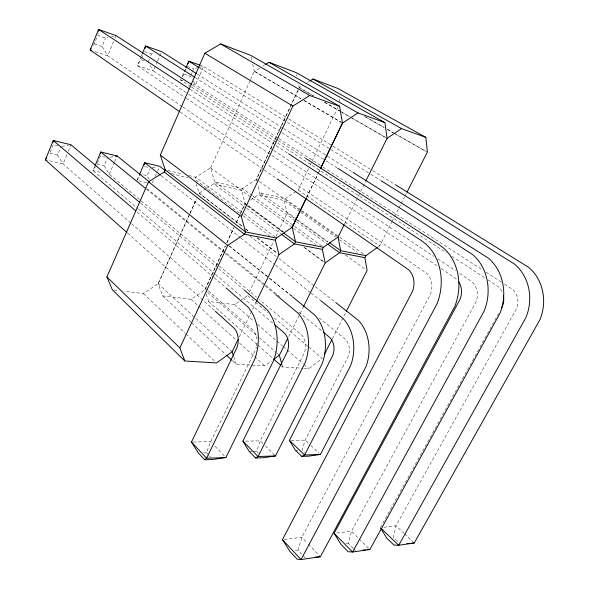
<?xml version="1.0" encoding="UTF-8"?>
<svg xmlns="http://www.w3.org/2000/svg" width="589" height="589" viewBox="0 0 589 589"><rect width="100%" height="100%" fill="white"/><g stroke="black" fill="none" stroke-linecap="round" stroke-linejoin="round"><path stroke-width="0.44" stroke-dasharray="2.94 2.21" d="M97.929 34.582L98.135 32.874M353.106 548.278L348.32 543.478L351.442 531.226L475.993 301.84A17.007 14.703 -81.2 0 0 471.988 281.756L458.566 272.678M305.271 557.967L298.063 550.295L301.848 537.286L430.404 294.338A18.031 15.005 -80.9 0 0 426.451 273.082L267.237 164.449M258.505 453.265L256.598 451.343L260.25 440.881L304.344 352.936A14.939 11.176 -85.9 0 0 301.759 335.119L259.462 299.61M208.727 455.179L206.422 452.727L210.7 441.706L255.795 349.137A15.719 11.235 -85.2 0 0 256.399 347.193M50.161 152.33L53.268 144.717L58.444 145.954M93.437 45.257L97.818 35.436L105.512 38.094L108.14 37.468M130.876 223.128L63.082 163.852L57.589 154.981L61.035 146.573M182.148 106.506L107.699 55.815L102.066 46.487L105.512 38.094M66.844 154.723L63.082 163.852L46.259 160.068M68.214 151.402L70.952 144.769M113.603 41.495L107.699 55.815L94.343 51.398M114.995 38.123L116.033 35.598L111.652 36.636M94.777 166.363L92.996 170.582L137.797 208.58M141.065 56.603L137.281 65.593L185.388 97.722M141.412 55.786L142.104 54.151M97.295 163.278L99.004 159.229M99.35 158.419L100.373 155.989L104.842 157.064M141.677 58.009L142.7 55.587M218.578 265.477L109.311 174.248L104.12 165.752L107.529 157.705M148.067 62.014L149.429 58.804M150.784 55.602L151.469 53.997L154.848 53.201M109.311 174.248L114.266 162.623M114.619 161.791L117.101 155.982M157.322 61.69L153.39 70.923L187.898 93.739M157.683 60.851L161.614 51.618M146.676 182.656L136.92 180.462L139.026 175.61M190.645 86.45L180.624 79.935L181.692 77.483M182.045 76.673L185.587 68.508M182.686 76.29L186.271 68.699M149.311 179.402L147.073 175.691L150.107 168.748M191.116 74.774L192.117 72.476M192.456 71.711L193.796 68.641L198.25 67.61M152.367 183.017L153.464 180.514M155.297 176.339L157.123 172.172M157.491 171.333L158.956 167.998M189.606 214.153L158.117 283.729L143.422 293.55L123.881 291.172M189.989 213.314L196.439 199.067M158.147 283.788L189.761 213.94M190.137 213.108L196.535 198.972M210.648 167.872L250.251 80.391M250.553 79.589L254.396 71.225L300.824 98.518M226.898 242.609L233.862 227.671M236.189 222.686L245.164 203.551L283.353 231.86M226.949 242.609L233.921 227.648M236.248 222.664L239.738 215.184M240.121 214.352L245.164 203.551M283.28 231.911L245.09 203.595L241.556 190.438L242.499 188.48L256.406 179.417L299.205 87.651L303.048 85.25M256.856 181.176L256.406 179.417L299.278 87.606L313.517 95.823M240.422 300.611L247.623 295.582L248.83 293.16M249.221 292.335L273.752 241.137M276.123 236.182L287.137 213.108L295.413 218.961M308.526 168.616L298.24 190.092L296.775 190.998M310.108 165.31L311.691 162.004M312.089 161.18L337.814 107.485M239.281 336.989L255.972 302.371M306.552 197.521L318.516 172.71M318.921 171.878L320.114 169.396M306.589 197.558L317.773 174.373M318.17 173.541L320.166 169.404M288.698 336.496L303.475 306.626M344.609 223.923L365.445 181.935M332.262 338.911L345.949 312.008M298.225 190.026L379.633 245.907L391.67 222.252M392.09 221.435L394.159 217.356M394.578 216.538L398.731 208.381M399.143 207.571L400.8 204.302M401.219 203.492L404.54 196.962M404.952 196.144L406.616 192.883M380.376 527.7L498.64 313.37M136.92 180.462L140.454 174.16L147.073 175.691M96.073 165.531L92.996 170.582L101.588 172.511M304.189 368.324L308.695 368.596L322.308 358.465L309.041 347.252M232.751 361.005L236.115 364.142L264.822 365.902L271.36 361.109M378.182 246.872L379.633 245.907M206.202 294.044L208.668 301.48L234.658 304.638L239.701 301.112M232.125 351.832L158.117 283.729L162.689 295.892L191.05 299.337L204.832 289.913L225.351 245.922L204.832 289.913L206.923 291.783M296.046 191.484L285.157 198.758L284.237 200.628L287.137 213.108M250.428 200.083L258.814 194.561L259.749 192.632L257.746 184.703M196.152 183.628L199.097 193.199L206.032 188.745M206.798 188.252L213.733 183.797L214.698 181.78L210.634 167.799L195.776 177.223L194.812 179.277L242.41 215.294M307.657 82.372L309.196 81.415M252.674 64.172L254.323 71.269L259.764 67.978M262.878 66.093L264.432 65.151M199.141 67.404L203.588 66.373L288.168 118.558M61.933 146.411L68.25 145.262M110.136 157.234L114.487 156.453M152.124 167.674L157.167 166.775M295.347 550.663L298.063 550.295M345.89 543.809L348.32 543.478M284.229 539.436L301.848 537.286L307.156 542.837M336.842 533.008L351.442 531.226L358.605 538.317M383.844 527.273L395.97 525.793L403.811 533.178M203.728 452.801L206.422 452.727M249.28 451.549L252.026 451.476M252.939 451.446L256.598 451.343M295.406 450.283L297.894 450.21M193.302 442L210.7 441.706L211.937 443.009M245.613 441.124L260.25 440.881L263.99 444.577M291.15 440.366L305.183 440.13L309.542 444.239M281.218 365.784L282.587 366.991L303.291 368.265M114.111 289.987L118.551 290.524M49.815 153.177L57.589 154.981M96.957 164.088L104.12 165.752M144.651 166.591L148.789 167.578M171.222 173.652L187.825 177.613M241.556 190.438L213.733 183.797L246.011 207.858M167.836 170.493L182.678 174.064M188.797 175.537L195.776 177.223L243.463 213.144M180.624 79.935L183.105 80.752M193.008 84.028L195.489 84.845L278.155 138.15M94.373 43.895L102.066 46.487M144.143 60.689L140.999 59.629L137.281 65.593L153.39 70.923L149.842 64.981M183.923 74.111L190.446 76.312L192.279 79.412M144.401 51.552L151.469 53.997M187.28 66.38L193.796 68.641M199.487 64.93L203.588 66.373L195.489 84.845L192.736 80.192M364.179 116.173L384.175 127.541L364.112 116.217M387.378 129.359L392.973 132.547M393.776 132.996L426.569 151.645M387.312 129.403L394.505 133.497M395.307 133.953L427.297 152.146M324.598 102.221L339.625 110.894M340.42 111.35L349.91 116.836M350.705 117.292L385.515 137.384M313.451 95.867L299.205 87.651L298.682 85M324.524 102.265L341.134 111.858M341.929 112.315L351.419 117.793M352.215 118.249L387.025 138.349M303.976 100.366L340.957 122.107M254.323 71.269L300.751 98.562M303.895 100.417L342.452 123.086M288.949 119.044L332.019 145.616M332.807 146.101L371.961 170.258M372.741 170.744L394.674 184.276M199.715 67.963L286.431 121.879M287.211 122.365L370.017 173.843M370.798 174.329L380.17 180.153M197.403 74.192L282.992 128.174M283.773 128.66L353.017 172.334M195.158 77.542L281.203 132.289M281.976 132.783L325.386 160.407M326.166 160.9L337.018 167.806M278.928 138.643L322.198 166.54M322.971 167.04L482.133 269.644M485.999 272.14L501.445 282.102M504.537 284.089L512.599 289.486A16.094 14.379 -81.6 0 1 516.627 308.526L395.97 525.793L393.393 537.359L399.209 542.918M192.448 85.059L277.353 140.013M278.126 140.513L305.912 158.5M191.41 86.951L276.933 142.56M277.706 143.061L446.433 252.784M451.829 256.296L484.953 277.839M488.038 279.841L498.404 286.784A16.411 14.497 -81.4 0 1 502.837 293.521M190.114 89.351L275.534 145.225M276.3 145.726L287.844 153.28M188.664 94.24L273.009 150.004M273.775 150.512L434.034 256.451M437.863 258.991L455.503 270.646M186.153 98.23L438.142 266.522M441.198 268.562L456.107 278.73A17.368 14.813 -81.1 0 1 457.079 279.694M182.907 107.029L266.478 163.933M180.256 112.101L263.526 169.492M264.284 170.015L276.396 178.364M300.869 209.824L285.157 198.758L259.749 192.632L296.863 219.263M301.612 210.354L339.006 236.697M339.757 237.22L365.187 255.14M256.406 179.417L258.674 181.073M259.403 181.53L300.618 210.671M301.354 211.127L338.079 237.095M299.911 211.716L284.237 200.628L258.814 194.561L295.862 221.243M300.662 212.246L335.752 237.065M339.485 239.701L357.405 252.379M297.607 219.793L328.036 241.623M296.098 219.542L327.521 242.02M345.375 254.941L366.284 269.961M296.598 221.773L326.983 243.655M252.151 195.489L242.499 188.48L214.698 181.78L246.298 205.237M252.895 196.034L293.727 225.705M294.471 226.242L322.684 246.739M210.634 167.799L292.21 227.369M293.432 228.289L315.667 244.509M304.653 247.652L323.751 261.803M303.843 247.159L323.678 261.855M247.034 205.782L283.044 232.508M246.747 208.403L280.489 233.553M244.199 213.697L275.748 237.463M243.139 215.846L269.504 235.791M199.17 193.148L242.727 226.647L199.097 193.199M245.635 228.885L248.536 231.116M257.253 237.816L277.581 253.454M245.554 228.937L248.462 231.168M257.172 237.868L277.5 253.506M249.883 236.086L276.064 256.34M278.98 258.586L314.622 286.151M315.343 286.718L334.986 301.907M161.29 175.713L240.187 237.522M240.908 238.089L274.923 264.741M275.652 265.308L310.396 292.519M311.117 293.086L319.805 299.889M229.438 246.003L268.871 277.647M269.593 278.222L291.82 296.061M319.061 317.927L345.574 339.382A14.232 11.081 -86.6 0 1 348.254 356.367L305.183 440.13L302.047 450.099L304.601 452.536M228.768 245.62L268.856 277.802M269.571 278.376L291.761 296.193M146.904 188.583L265.3 284.907M266.014 285.488L279.569 296.517M298.822 312.185L321.646 330.753M146.322 189.106L224.542 252.836M225.248 253.417L264.358 285.282M265.072 285.864L275.026 293.977M219.277 266.066L256.642 297.261M140.58 203.146L217.945 268.01M218.644 268.599L243.264 289.236M247.645 295.634L267.877 312.663M274.143 317.891L308.356 346.722M138.496 209.176L214.786 273.892M215.486 274.481L272.884 323.17M137.215 212.099L213.461 277.161M214.16 277.758L225.351 287.314M234.658 304.638L254.028 321.373M257.489 324.362L276.175 340.501M276.867 341.097L282.403 345.883M283.095 346.479L286.548 349.468M287.241 350.065L303.158 363.818M303.85 364.414L308.695 368.596M131.568 223.732L207.659 290.267M208.351 290.87L253.351 330.407A15.719 11.235 -85.2 0 1 256.9 338.992M207.593 292.335L258.667 337.158M259.344 337.703L275.917 352.281M276.587 352.826L279.37 355.307M208.668 301.48L257.268 344.55M257.953 345.154L273.009 358.502M127.599 233.119L214.624 310.639M191.05 299.337L197.882 305.5M198.567 306.118L236.137 340.015M239.546 343.1L253.896 356.043M254.581 356.654L264.822 365.902M162.689 295.892L190.983 322.19M191.653 322.816L226.014 354.747M310.823 445.446L319.128 453.265M404.459 533.796L412.941 541.777M143.422 293.55L185.292 333.286M185.962 333.919L215.206 361.675M265.256 445.829L274.849 455.312M359.231 538.935L368.648 548.249M353.702 548.882L355.491 550.686M215.037 446.248L224.659 456.32M308.415 544.162L319.783 556.06M209.309 455.79L210.457 457.02M233.708 356.713L236.115 364.142M282.124 365.313L282.587 366.991M251.024 57.081L251.849 60.623M296.576 74.398L296.93 76.165M339.529 99.033L340.118 102.574M257.04 343.107A15.719 11.235 -85.2 0 1 256.561 346.531"/><path stroke-width="0.88" d="M53.275 142.17L53.275 140.469L70.952 144.769L139.873 202.557M100.638 153.611L100.815 152.021L117.101 155.982L149.311 181.839M98.341 31.158L98.547 29.45L116.033 35.598L191.675 84.558M145.056 48.364L145.549 45.971L161.614 51.618L196.63 73.699M144.158 164.905L144.644 162.674L159.685 166.326L165.509 170.832M188.024 63.774L188.774 61.168L199.487 64.93M126.915 232.508L45.375 159.869L53.275 140.469L135.816 210.906M95.131 165.516L100.815 152.021L145.616 188.524M142.45 53.334L145.549 45.971L194.385 77.049M139.379 174.8L144.644 162.674L160.569 175.147M185.94 67.691L188.774 61.168L198.935 67.477M233.443 355.889L232.103 351.766L216.538 362.934L184.813 360.983L112.337 289.773L106.911 276.94L148.553 181.773L164.235 171.981L165.222 169.86L160.304 155.025L204.847 53.224L220.698 43.939L250.612 55.307L339.632 106.285L342.452 123.086L320.512 168.572L342.533 123.035M184.813 360.983L179.873 347.915L227.752 245.392L244.42 234.201L245.554 231.919L241.306 216.502L160.304 155.025M241.306 216.502L292.866 106.101L309.696 95.492L339.632 106.285M501.681 307.752L502.424 306.184A16.411 14.497 -81.4 0 0 503.396 295.568M232.125 351.832L238.059 339.419M256.318 301.546L279.031 254.566M292.196 227.295L295.538 241.777L294.426 243.942L278.95 254.625L275.357 240.224L276.477 238.015L292.196 227.295L306.155 198.346M292.21 227.369L306.192 198.39M243.964 289.825L266.626 309.232A42.622 30.466 -85.2 0 1 273.583 360.623L225.859 457.579L212.762 459.472L204.648 459.744L198.324 452.948L191.469 442.03L236.918 347.657A16.021 11.243 -85 0 0 234.532 328.574L215.309 311.25M279.37 355.307L287.888 338.13M303.475 306.626L325.216 262.893M338.079 237.095L344.182 224.689M365.806 181.11L387.098 138.297M292.475 296.768L314.776 315.049A40.501 30.311 -85.9 0 1 322.095 363.899L275.483 455.945L262.966 457.749L255.648 457.999L249.28 451.549L242.874 441.168L287.329 351.604A15.211 11.198 -85.6 0 0 284.796 333.47L274.283 324.355M324.384 354.394L331.85 339.72M346.361 311.198L367.102 270.447L364.871 257.658L365.931 255.663L377.461 247.395M407.028 192.066L427.371 152.095L425.847 137.362L337.755 88.409L313.031 79.014L309.961 80.936M335.715 302.466L358.311 320.313A38.587 30.046 -86.6 0 1 365.887 366.859L320.409 454.472L308.422 456.188L301.782 456.416L295.406 450.283L289.398 440.395L332.844 355.16A14.482 11.117 -86.3 0 0 330.193 337.887L323.788 332.49M322.338 249.375L323.427 247.277L338.064 237.028L340.656 250.678L339.573 252.733L325.143 262.944L322.338 249.375L294.426 243.942L281.225 234.098M305.912 158.5L439.446 244.928L443.546 248.043A48.902 40.707 -80.9 0 1 454.811 306.449L320.416 556.723L301.045 559.55L297.114 559.152L289.906 551.4L282.462 539.649L412.484 291.386A18.436 15.1 -80.8 0 0 408.56 269.681L277.154 178.887M353.017 172.334L488.531 258.24A46.119 39.89 -81.2 0 1 499.899 313.392L369.899 549.485L352.62 552.011L348.202 551.738L341.024 544.464L334.11 533.347L460.097 299.219A17.368 14.813 -81.1 0 0 458.772 281.903M380.84 528.451L386.833 538.25L393.953 545.105L398.731 545.274L414.244 543.006L539.995 319.569A43.638 39.007 -81.6 0 0 528.613 267.325L395.455 184.755M45.375 159.869L46.855 157.638M91.104 48.651L90.169 50.013L179.498 111.579M204.648 459.744L206.577 458.213L254.706 359.349A43.446 30.488 -85 0 0 247.903 306.972L226.051 287.911M273.539 359.511L279.348 355.248L281.895 364.473M425.847 137.362L401.543 128.601L387.025 138.349L384.948 122.615L296.23 72.631L269.092 62.324L265.205 64.68M342.452 123.086L358.046 112.919L384.948 122.615M255.648 457.999L258.092 456.519L275.483 455.945M301.782 456.416L304.638 454.988L320.409 454.472M115.356 156.291L117.101 155.982M406.918 543.618L409.664 543.389M411.497 543.235L414.244 543.006M362.699 550.089L365.401 549.861M367.197 549.714L369.899 549.485M315.071 557.157L320.416 556.723M225.859 457.579L206.577 458.213L191.469 442.03M275.357 240.224L244.42 234.201L164.235 171.981M364.871 257.658L339.573 252.733L327.72 244.192M276.477 238.015L245.554 231.919L165.222 169.86M323.427 247.277L295.538 241.777L283.773 233.053M365.931 255.663L340.656 250.678L329.523 242.69M91.84 50.566L90.169 50.013L98.547 29.45L189.349 88.851M313.031 79.014L401.543 128.601M269.092 62.324L358.046 112.919M220.698 43.939L309.696 95.492M204.847 53.224L292.866 106.101M380.958 180.639L514.609 264.152A44.506 39.33 -81.4 0 1 525.999 317.412L398.731 545.274L381.031 528.326M337.791 168.299L472.849 254.684A47.091 40.192 -81.1 0 1 484.195 310.97L352.62 552.011L334.11 533.347M288.61 153.781L421.739 240.864L425.862 244.03A49.991 40.98 -80.8 0 1 437.06 303.71L301.045 559.55L282.462 539.649M320.526 300.456L343.034 318.465A39.257 30.157 -86.3 0 1 350.529 365.821L304.638 454.988L289.398 440.395M148.553 181.773L227.752 245.392M275.733 294.552L297.901 313.017A41.245 30.385 -85.6 0 1 305.109 362.758L258.092 456.519L242.874 441.168M273.694 359.106L280.533 365.173M226.684 355.373L232.073 360.38M106.911 276.94L179.873 347.915"/></g></svg>
